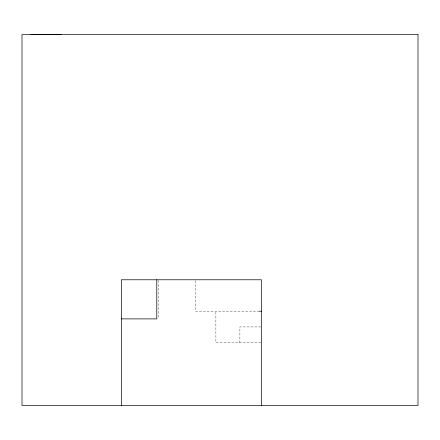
<?xml version="1.0" encoding="UTF-8"?>
<svg xmlns="http://www.w3.org/2000/svg" width="440" height="440" viewBox="0 0 440 440"><rect width="100%" height="100%" fill="white"/><g stroke="black" fill="none" stroke-linecap="round" stroke-linejoin="round"><path stroke-width="0.33" stroke-dasharray="2.2 1.65" d="M259.347 311.207L195.322 311.207L195.322 280.462M260.783 326.92L239.882 326.92L239.882 342.634M260.783 342.634L215.881 342.634L215.881 311.207M158.362 280.462L158.362 318.115"/><path stroke-width="0.66" d="M30.905 34.507L61.215 34.507M259.347 311.207L261.399 311.207M121.368 318.885L156.788 318.885L156.788 279.78M261.399 405.493L261.399 279.78L121.368 279.78L121.368 405.493M418 34.634L22 34.634L22 405.493L418 405.493L418 34.634"/></g></svg>
